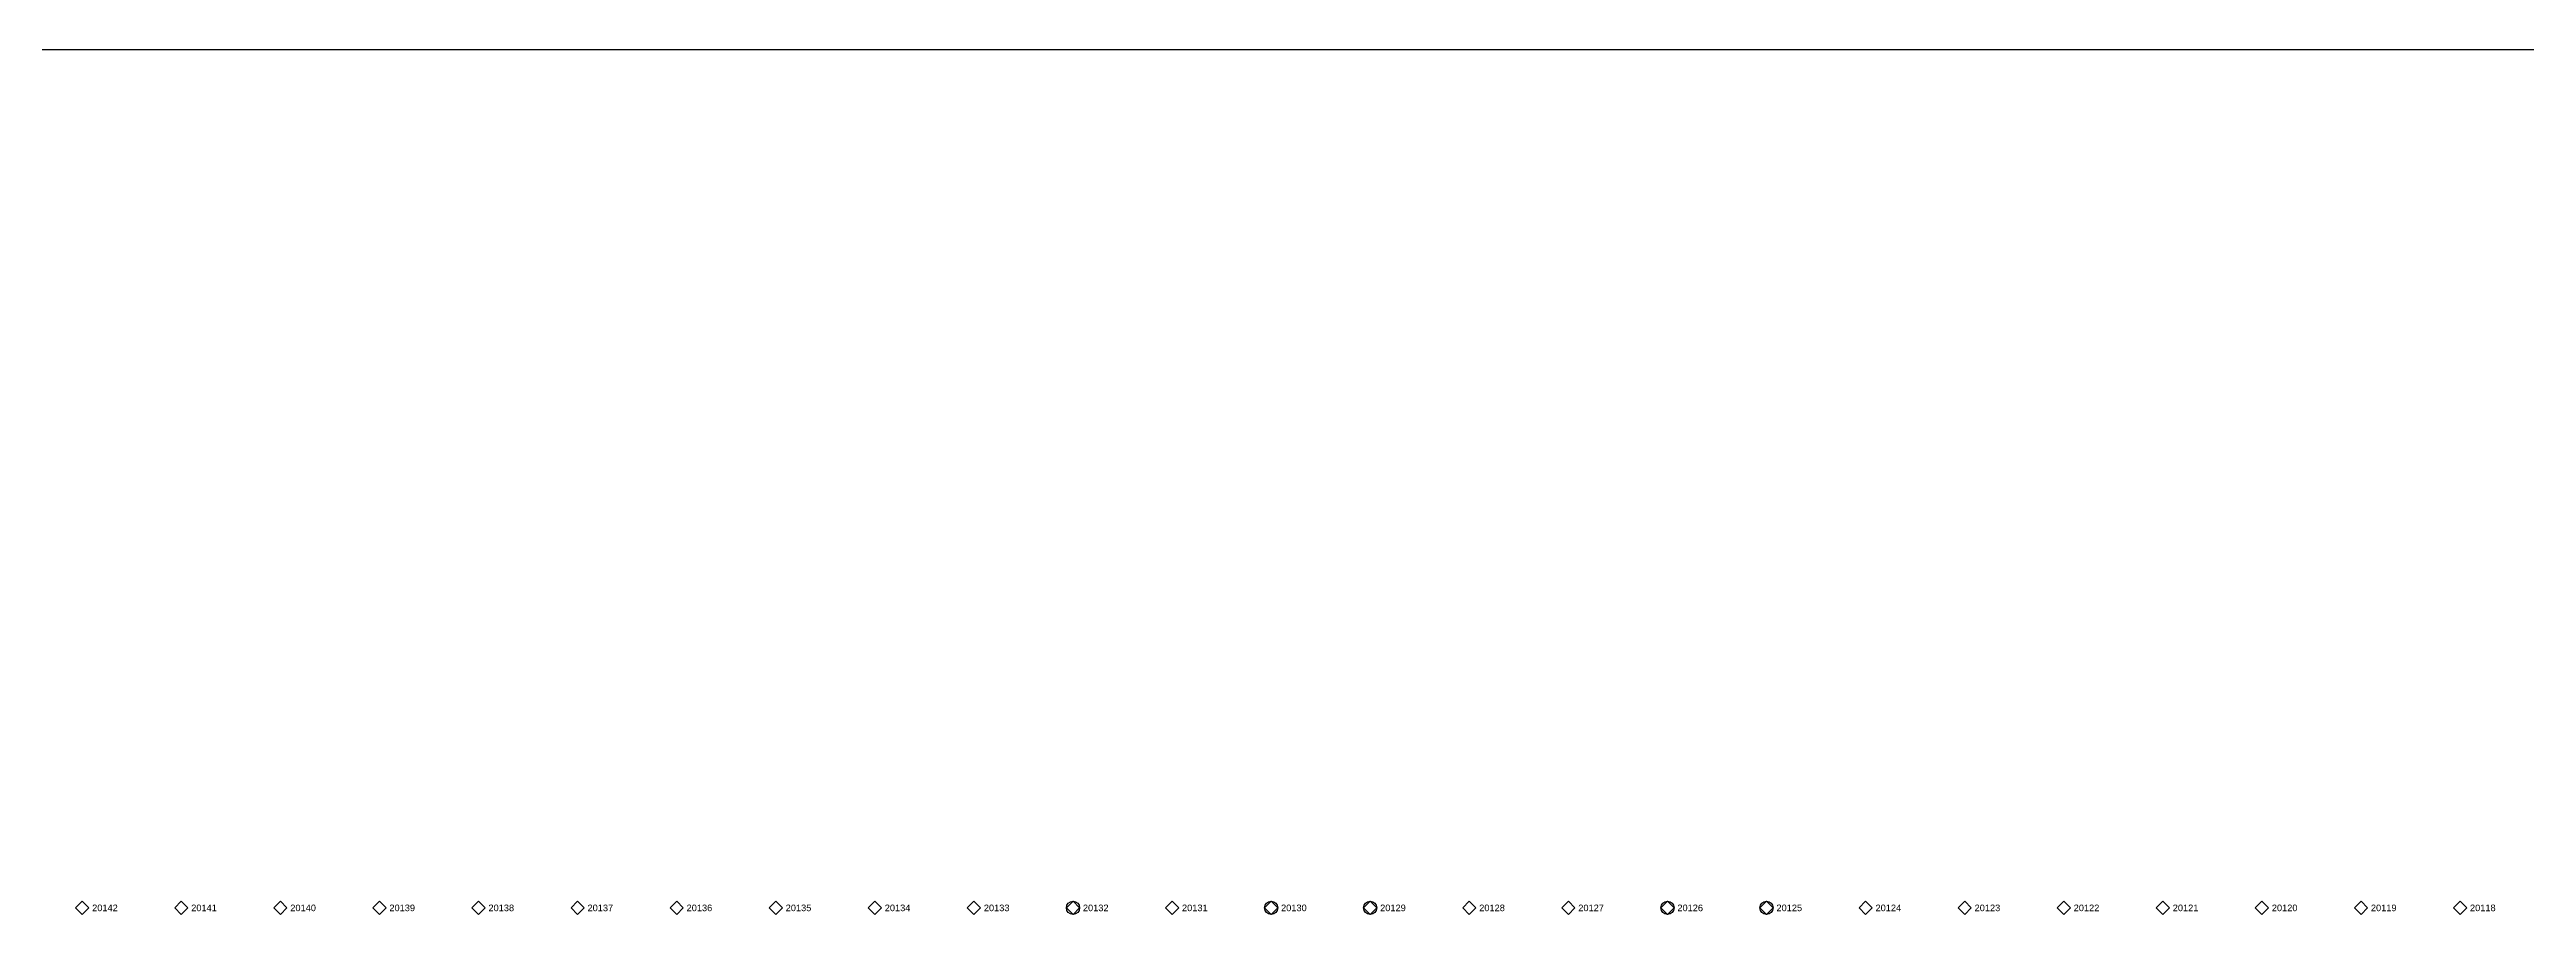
# Model space of a CAD drawing. Extents: x -5 to 376, y -217 to 241.
# Drawn here: x 185.7 to 281, y 207.3 to 240.6 of the extents above; entities that cross this region are included whole.
import ezdxf

# ---------------------------------------------------------------- set-up
doc = ezdxf.new("R2010")
doc.units = 0
for name, color, linetype in [('FIXTURE_INTERFACE_PIN', 4, 'CONTINUOUS'), ('FIXTURE_OUTLINE', 144, 'CONTINUOUS'), ('TESTER_INTERFACE_PIN', 144, 'CONTINUOUS'), ('TESTER_INTERFACE_PIN_LABEL', 144, 'CONTINUOUS')]:
    doc.layers.add(name, color=color, linetype=linetype)
doc.styles.get("Standard").update_dxf_attribs({"font": 'arial.ttf'})

msp = doc.modelspace()

# ---------------------------------------------------------------- linework, layer by layer
at = {"layer": 'FIXTURE_INTERFACE_PIN'}
for centre in [(225.07194, 207.5815), (232.69194, 207.5815), (236.50194, 207.5815), (247.93194, 207.5815), (251.74194, 207.5815)]:
    msp.add_circle(centre, 0.254, dxfattribs=at)
at = {"layer": 'FIXTURE_OUTLINE'}
msp.add_line((-4.79806, 240.6015), (376.20194, 240.6015), dxfattribs=at)
at = {"layer": 'TESTER_INTERFACE_PIN'}
for p, q in [((186.97194, 207.8355), (186.71794, 207.5815)), ((187.22594, 207.5815), (186.97194, 207.8355)), ((190.78194, 207.8355), (190.52794, 207.5815)), ((191.03594, 207.5815), (190.78194, 207.8355)), ((194.59194, 207.8355), (194.33794, 207.5815)), ((194.84594, 207.5815), (194.59194, 207.8355)), ((198.40194, 207.8355), (198.14794, 207.5815)), ((198.65594, 207.5815), (198.40194, 207.8355)), ((202.21194, 207.8355), (201.95794, 207.5815)), ((202.46594, 207.5815), (202.21194, 207.8355)), ((206.02194, 207.8355), (205.76794, 207.5815)), ((206.27594, 207.5815), (206.02194, 207.8355)), ((209.83194, 207.8355), (209.57794, 207.5815)), ((210.08594, 207.5815), (209.83194, 207.8355)), ((213.64194, 207.8355), (213.38794, 207.5815)), ((213.89594, 207.5815), (213.64194, 207.8355)), ((217.45194, 207.8355), (217.19794, 207.5815)), ((217.70594, 207.5815), (217.45194, 207.8355)), ((221.26194, 207.8355), (221.00794, 207.5815)), ((221.51594, 207.5815), (221.26194, 207.8355)), ((225.07194, 207.8355), (224.81794, 207.5815)), ((225.32594, 207.5815), (225.07194, 207.8355)), ((228.88194, 207.8355), (228.62794, 207.5815)), ((229.13594, 207.5815), (228.88194, 207.8355)), ((232.69194, 207.8355), (232.43794, 207.5815)), ((232.94594, 207.5815), (232.69194, 207.8355)), ((236.50194, 207.8355), (236.24794, 207.5815)), ((236.75594, 207.5815), (236.50194, 207.8355)), ((240.31194, 207.8355), (240.05794, 207.5815)), ((240.56594, 207.5815), (240.31194, 207.8355)), ((244.12194, 207.8355), (243.86794, 207.5815)), ((244.37594, 207.5815), (244.12194, 207.8355)), ((247.93194, 207.8355), (247.67794, 207.5815)), ((248.18594, 207.5815), (247.93194, 207.8355)), ((251.74194, 207.8355), (251.48794, 207.5815)), ((251.99594, 207.5815), (251.74194, 207.8355)), ((255.55194, 207.8355), (255.29794, 207.5815)), ((255.80594, 207.5815), (255.55194, 207.8355)), ((259.36194, 207.8355), (259.10794, 207.5815)), ((259.61594, 207.5815), (259.36194, 207.8355)), ((263.17194, 207.8355), (262.91794, 207.5815)), ((263.42594, 207.5815), (263.17194, 207.8355)), ((266.98194, 207.8355), (266.72794, 207.5815)), ((267.23594, 207.5815), (266.98194, 207.8355)), ((270.79194, 207.8355), (270.53794, 207.5815)), ((271.04594, 207.5815), (270.79194, 207.8355)), ((274.60194, 207.8355), (274.34794, 207.5815)), ((274.85594, 207.5815), (274.60194, 207.8355)), ((278.41194, 207.8355), (278.15794, 207.5815)), ((278.66594, 207.5815), (278.41194, 207.8355)), ((186.71794, 207.5815), (186.97194, 207.3275)), ((186.97194, 207.3275), (187.22594, 207.5815)), ((190.52794, 207.5815), (190.78194, 207.3275)), ((190.78194, 207.3275), (191.03594, 207.5815)), ((194.33794, 207.5815), (194.59194, 207.3275)), ((194.59194, 207.3275), (194.84594, 207.5815)), ((198.14794, 207.5815), (198.40194, 207.3275)), ((198.40194, 207.3275), (198.65594, 207.5815)), ((201.95794, 207.5815), (202.21194, 207.3275)), ((202.21194, 207.3275), (202.46594, 207.5815)), ((205.76794, 207.5815), (206.02194, 207.3275)), ((206.02194, 207.3275), (206.27594, 207.5815)), ((209.57794, 207.5815), (209.83194, 207.3275)), ((209.83194, 207.3275), (210.08594, 207.5815)), ((213.38794, 207.5815), (213.64194, 207.3275)), ((213.64194, 207.3275), (213.89594, 207.5815)), ((217.19794, 207.5815), (217.45194, 207.3275)), ((217.45194, 207.3275), (217.70594, 207.5815)), ((221.00794, 207.5815), (221.26194, 207.3275)), ((221.26194, 207.3275), (221.51594, 207.5815)), ((224.81794, 207.5815), (225.07194, 207.3275)), ((225.07194, 207.3275), (225.32594, 207.5815)), ((228.62794, 207.5815), (228.88194, 207.3275)), ((228.88194, 207.3275), (229.13594, 207.5815)), ((232.43794, 207.5815), (232.69194, 207.3275)), ((232.69194, 207.3275), (232.94594, 207.5815)), ((236.24794, 207.5815), (236.50194, 207.3275)), ((236.50194, 207.3275), (236.75594, 207.5815)), ((240.05794, 207.5815), (240.31194, 207.3275)), ((240.31194, 207.3275), (240.56594, 207.5815)), ((243.86794, 207.5815), (244.12194, 207.3275)), ((244.12194, 207.3275), (244.37594, 207.5815)), ((247.67794, 207.5815), (247.93194, 207.3275)), ((247.93194, 207.3275), (248.18594, 207.5815)), ((251.48794, 207.5815), (251.74194, 207.3275)), ((251.74194, 207.3275), (251.99594, 207.5815)), ((255.29794, 207.5815), (255.55194, 207.3275)), ((255.55194, 207.3275), (255.80594, 207.5815)), ((259.10794, 207.5815), (259.36194, 207.3275)), ((259.36194, 207.3275), (259.61594, 207.5815)), ((262.91794, 207.5815), (263.17194, 207.3275)), ((263.17194, 207.3275), (263.42594, 207.5815)), ((266.72794, 207.5815), (266.98194, 207.3275)), ((266.98194, 207.3275), (267.23594, 207.5815)), ((270.53794, 207.5815), (270.79194, 207.3275)), ((270.79194, 207.3275), (271.04594, 207.5815)), ((274.34794, 207.5815), (274.60194, 207.3275)), ((274.60194, 207.3275), (274.85594, 207.5815)), ((278.15794, 207.5815), (278.41194, 207.3275)), ((278.41194, 207.3275), (278.66594, 207.5815))]:
    msp.add_line(p, q, dxfattribs=at)

# ---------------------------------------------------------------- texts
at = {"layer": 'TESTER_INTERFACE_PIN_LABEL'}
for s, p in [('20142', (187.35294, 207.4545)), ('20141', (191.16294, 207.4545)), ('20140', (194.97294, 207.4545)), ('20139', (198.78294, 207.4545)), ('20138', (202.59294, 207.4545)), ('20137', (206.40294, 207.4545)), ('20136', (210.21294, 207.4545)), ('20135', (214.02294, 207.4545)), ('20134', (217.83294, 207.4545)), ('20133', (221.64294, 207.4545)), ('20132', (225.45294, 207.4545)), ('20131', (229.26294, 207.4545)), ('20130', (233.07294, 207.4545)), ('20129', (236.88294, 207.4545)), ('20128', (240.69294, 207.4545)), ('20127', (244.50294, 207.4545)), ('20126', (248.31294, 207.4545)), ('20125', (252.12294, 207.4545)), ('20124', (255.93294, 207.4545)), ('20123', (259.74294, 207.4545)), ('20122', (263.55294, 207.4545)), ('20121', (267.36294, 207.4545)), ('20120', (271.17294, 207.4545)), ('20119', (274.98294, 207.4545)), ('20118', (278.79294, 207.4545))]:
    msp.add_text(s, height=0.254, dxfattribs=at).set_placement(p)

doc.saveas('drawing.dxf')
